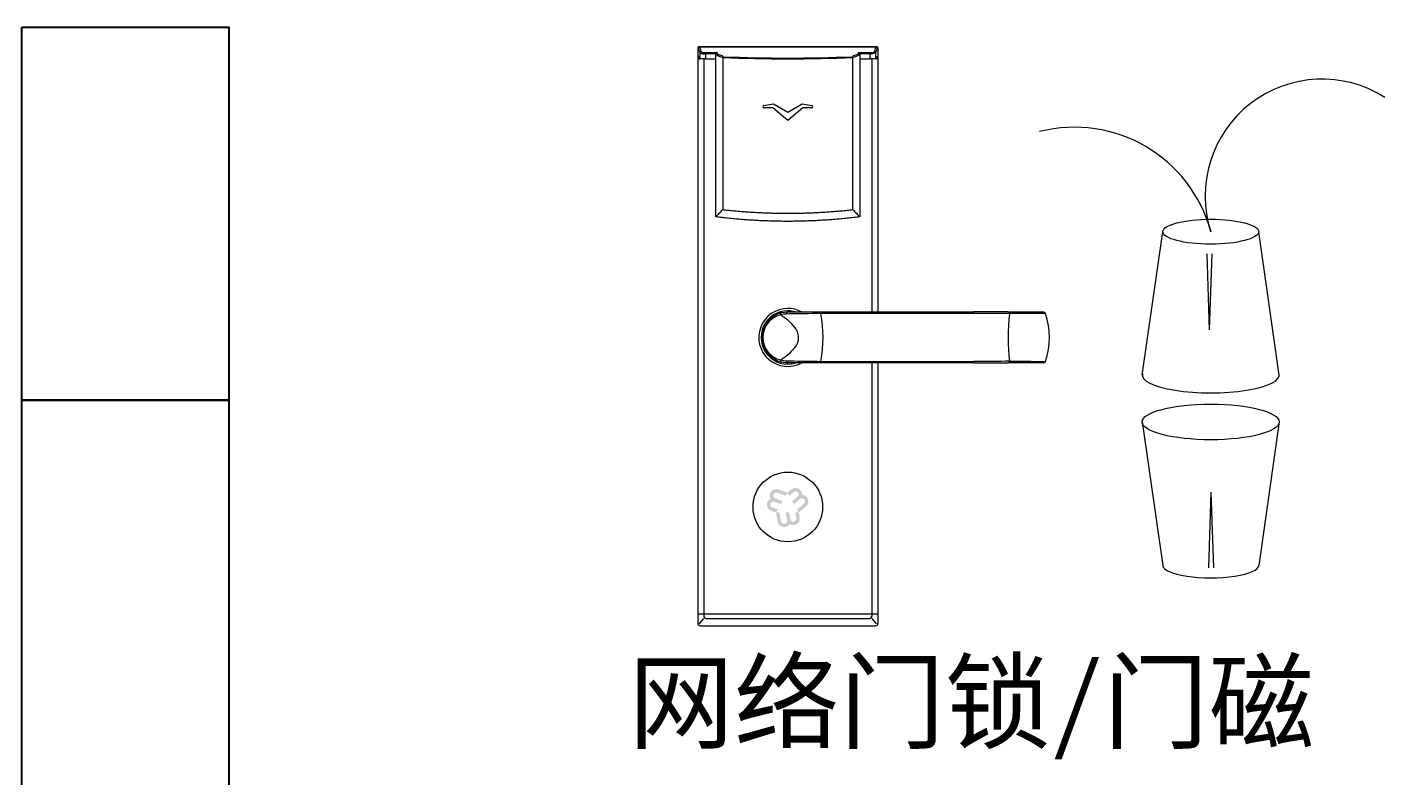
# Model space of a CAD drawing. Header units: millimetres. Extents: x 130143 to 328923, y 19139 to 134795.
# Drawn here: x 229540 to 231997, y 68127 to 69481 of the extents above; entities that cross this region are included whole.
import ezdxf

# ---------------------------------------------------------------- set-up
doc = ezdxf.new("R2010")
doc.units = ezdxf.units.MM
doc.header["$LTSCALE"] = 10
doc.layers.add('WALL_REMOVE【拆除墙体】', color=6, linetype='Continuous')
doc.layers.add('WALL【墙体】', color=7, linetype='Continuous')
doc.layers.add('邦威智能化', color=7, linetype='Continuous', lineweight=18)
doc.styles.get("Standard").update_dxf_attribs({"font": 'arial.ttf'})

msp = doc.modelspace()

# ---------------------------------------------------------------- hatches: boundary and pattern name
at = {"layer": '邦威智能化'}
h = msp.add_hatch(color=0, dxfattribs=at)
h.dxf.hatch_style = 1
h.paths.add_polyline_path([(230922.89429, 68645.28556), (230915.70487, 68639.25292), (230918.84921, 68633.80675), (230926.87518, 68640.54133, -1), (230933.97186, 68632.08383), (230924.45461, 68624.09791), (230927.59896, 68618.65174), (230938.41376, 68627.72644, -1), (230945.51045, 68619.26894), (230933.20436, 68608.9429), (230936.34871, 68603.49674), (230949.49133, 68614.52471, 0.6963072607), (230942.08495, 68635.21044, 0.6707004433)])
h.paths.add_polyline_path([(230936.34871, 68603.49674), (230930.06001, 68603.49674), (230931.87935, 68593.17876, -1), (230921.0066, 68591.2616), (230918.84921, 68603.49674), (230912.56052, 68603.49674), (230915.01204, 68589.5935, -1), (230904.13928, 68587.67634), (230901.34972, 68603.49674), (230895.06103, 68603.49674), (230898.04022, 68586.60091, 0.6963072607), (230919.65778, 68582.67216, 0.6707004433), (230937.97842, 68594.25419)])
h.paths.add_polyline_path([(230893.6888, 68628.92646, -1), (230897.46487, 68639.30112), (230912.56052, 68633.80675), (230915.70487, 68639.25292), (230899.58305, 68645.12078, 0.6963072607), (230885.37187, 68628.3638, 0.6707004433), (230886.24189, 68606.70664), (230895.06103, 68603.49674), (230898.20537, 68608.9429), (230888.36007, 68612.5263, -1), (230892.13614, 68622.90096), (230903.81077, 68618.65174), (230906.95512, 68624.09791)])

# ---------------------------------------------------------------- linework, layer by layer
at = {"layer": 'WALL_REMOVE【拆除墙体】'}
for points in [[(229530.23118, 69481.46403), (229905.23118, 69481.46403), (229905.23118, 66361.53145), (229530.23118, 66361.53145)], [(229530.23118, 68806.46403), (229905.23118, 68806.46403), (229905.23118, 67456.46403), (229530.23118, 67456.46403)]]:
    msp.add_lwpolyline(points, close=True, dxfattribs=at)
at = {"layer": 'WALL【墙体】'}
msp.add_lwpolyline([(229530.23118, 69481.46403), (229905.23118, 69481.46403), (229905.23118, 68806.46403), (229530.23118, 68806.46403)], close=True, dxfattribs=at)
at = {"layer": '邦威智能化', "color": 7}
for p, q in [((230753.46325, 69443.90834), (230753.46325, 69428.36508)), ((230755.17436, 69428.36508), (230753.46325, 69428.36508)), ((230755.45955, 69424.16508), (230755.17436, 69428.36508)), ((230755.45955, 69424.16508), (230757.69991, 69424.16508)), ((231077.29808, 69446.00508), (230755.5639, 69446.00508)), ((230757.69991, 69424.16508), (230757.69991, 69435.29351)), ((230767.33772, 69424.16508), (230757.69991, 69424.16508)), ((230767.33772, 69435.45907), (230767.33772, 69433.43531)), ((230767.33772, 69435.45907), (230788.33099, 69435.45907)), ((230767.33772, 69433.43531), (230767.33772, 69424.16508)), ((230786.30918, 69433.43531), (230767.33772, 69433.43531)), ((230767.33772, 69424.16508), (230786.23099, 69424.16508)), ((230786.23099, 69432.84504), (230786.30918, 69433.43531)), ((230786.23099, 69430.82125), (230786.23099, 69432.84504)), ((230786.26576, 69431.20595), (230786.23099, 69430.82125)), ((230786.23099, 69138.26875), (230786.23099, 69430.82125)), ((230788.33099, 69435.45907), (230788.33099, 69433.05127)), ((230798.69623, 69426.1019), (230798.66888, 69425.80854)), ((230798.66888, 69425.80854), (230798.66888, 69151.397)), ((231034.1931, 69425.80854), (231034.16575, 69426.1019)), ((231034.1931, 69151.397), (231034.1931, 69425.80854)), ((231044.53099, 69433.05127), (231044.53099, 69435.45907)), ((231044.53099, 69435.45907), (231065.52426, 69435.45907)), ((231065.52426, 69433.43531), (231046.5528, 69433.43531)), ((231046.5528, 69433.43531), (231046.63099, 69432.84504)), ((231046.63099, 69430.82125), (231046.59621, 69431.20595)), ((231046.63099, 69432.84504), (231046.63099, 69430.82125)), ((231046.63099, 69430.82125), (231046.63099, 69138.28351)), ((231046.63099, 69424.16508), (231065.52426, 69424.16508)), ((231065.52426, 69433.43531), (231065.52426, 69435.45907)), ((231065.52426, 69424.16508), (231065.52426, 69433.43531)), ((231075.16207, 69424.16508), (231065.52426, 69424.16508)), ((231075.16207, 69435.29351), (231075.16207, 69424.16508)), ((231075.16207, 69424.16508), (231077.40243, 69424.16508)), ((231077.40243, 69424.16508), (231077.68761, 69428.36508)), ((231077.68761, 69428.36508), (231079.39873, 69428.36508)), ((231079.39873, 69443.90834), (231079.39873, 69428.36508)), ((230872.86944, 69339.71318), (230890.67836, 69342.85337)), ((230889.40202, 69335.54508), (230873.2341, 69335.54508)), ((230916.43099, 69312.86508), (230889.40202, 69335.54508)), ((230890.67836, 69342.85337), (230916.43099, 69327.98508)), ((230916.43099, 69327.98508), (230942.18362, 69342.85337)), ((230943.45996, 69335.54508), (230916.43099, 69312.86508)), ((230942.18362, 69342.85337), (230959.99254, 69339.71318)), ((230959.62788, 69335.54508), (230943.45996, 69335.54508)), ((231557.67505, 68852.07423), (231594.86404, 69111.45926)), ((231805.60167, 68852.07423), (231768.41267, 69111.45926)), ((231674.29725, 69071.1222), (231678.80832, 68934.18026)), ((231683.3194, 69071.1222), (231678.80832, 68934.18026)), ((230916.43099, 68966.36508), (230975.95782, 68966.36508)), ((230975.95782, 68966.36508), (231253.29047, 68966.36508)), ((230975.95782, 68966.36508), (230975.95782, 68963.40038)), ((231253.29047, 68963.40038), (230975.95782, 68963.40038)), ((231315.2594, 68966.36508), (231253.29047, 68966.36508)), ((231253.29047, 68963.40038), (231253.29047, 68966.36508)), ((231315.2594, 68966.36508), (231378.45032, 68966.36508)), ((231382.42488, 68963.52221), (231382.41609, 68963.39349)), ((230975.95782, 68873.96508), (230916.43099, 68873.96508)), ((230975.95782, 68876.92979), (231253.29047, 68876.92979)), ((230975.95782, 68876.92979), (230975.95782, 68873.96508)), ((231253.29047, 68873.96508), (230975.95782, 68873.96508)), ((231253.29047, 68873.96508), (231253.29047, 68876.92979)), ((231253.29047, 68873.96508), (231315.2594, 68873.96508)), ((231378.45032, 68873.96508), (231315.2594, 68873.96508)), ((231382.42403, 68876.80521), (231382.41609, 68876.93668)), ((231557.67505, 68767.26947), (231594.86404, 68507.88443)), ((231805.60167, 68767.26947), (231768.41267, 68507.88443)), ((231678.02059, 68503.4836), (231682.53166, 68640.42554)), ((231687.04273, 68503.4836), (231682.53166, 68640.42554))]:
    msp.add_line(p, q, dxfattribs=at)
at = {"layer": '邦威智能化'}
for p, q in [((230753.48597, 69441.80508), (230753.48597, 68402.72508)), ((230757.68597, 69446.00508), (231075.17601, 69446.00508)), ((230764.39099, 69424.16508), (230764.39099, 68416.16508)), ((231068.47099, 69424.16508), (231068.47099, 68966.36508)), ((231079.37601, 69441.80508), (231079.37601, 68966.09966)), ((231068.47099, 68873.96508), (231068.47099, 68416.16508)), ((231079.37601, 68873.96508), (231079.37601, 68402.72508)), ((230753.48597, 68420.36508), (231079.37601, 68420.36508)), ((230755.74896, 68401.31413), (230764.39099, 68411.96508)), ((230757.68597, 68398.52508), (231075.17601, 68398.52508)), ((230768.59099, 68411.96508), (231064.27099, 68411.96508)), ((231068.47099, 68411.96508), (231076.50691, 68402.06113))]:
    msp.add_line(p, q, dxfattribs=at)
at = {"layer": '邦威智能化', "color": 7}
for points in [[(231034.16575, 69426.1019), (231004.87683, 69425.0246), (230975.50952, 69424.23153), (230945.98371, 69423.74517), (230916.43099, 69423.58098), (230886.98398, 69423.744), (230857.56361, 69424.22693), (230828.09048, 69425.02123), (230798.69623, 69426.1019)], [(230799.78306, 69428.03744), (230828.80155, 69426.96724), (230857.89775, 69426.1797), (230887.15103, 69425.69684), (230916.43099, 69425.53385), (230945.60617, 69425.69567), (230974.75495, 69426.17513), (231003.95602, 69426.96389), (231033.07892, 69428.03744)], [(230913.9057, 68962.45664), (230908.54124, 68962.00062), (230903.40149, 68960.91646)], [(230903.40149, 68879.41371), (230912.26063, 68885.68981), (230916.71597, 68889.25273), (230921.11195, 68893.15406), (230924.26486, 68896.28557), (230927.29453, 68899.68487), (230930.16491, 68903.46663), (230932.7122, 68907.67471), (230934.31485, 68911.23725), (230935.46777, 68915.13575), (230936.00567, 68919.94842), (230935.85489, 68922.8325), (230935.34923, 68925.72112), (230933.71226, 68930.5721), (230931.28223, 68935.15611), (230929.20864, 68938.20468), (230926.31852, 68941.79275), (230923.22236, 68945.1182), (230916.61125, 68951.16519), (230910.02929, 68956.31056), (230903.40149, 68960.91646)], [(230905.24958, 68964.99159), (230910.67535, 68966.00516), (230916.43099, 68966.36508)], [(230913.9057, 68962.45664), (230913.98282, 68963.23321), (230914.14591, 68963.97227), (230914.38924, 68964.64787), (230914.70427, 68965.23628), (230915.07993, 68965.71685), (230915.50303, 68966.0727), (230915.95872, 68966.29134), (230916.43099, 68966.36508)], [(230975.95782, 68963.40038), (230968.48592, 68963.33207), (230961.06465, 68963.25372), (230953.54079, 68963.16223), (230946.16532, 68963.05984), (230938.07721, 68962.93217), (230931.76974, 68962.82129), (230925.65816, 68962.70465), (230919.67043, 68962.582), (230913.9057, 68962.45664)], [(231317.39668, 68963.37134), (231310.97507, 68963.38068), (231304.31009, 68963.38762), (231297.30931, 68963.3928), (231286.83562, 68963.39778), (231276.08006, 68963.40039), (231264.73695, 68963.40118), (231253.29047, 68963.40038)], [(231315.2594, 68966.36508), (231315.61474, 68966.31148), (231315.96102, 68966.15204), (231316.28938, 68965.89083), (231316.59146, 68965.53452), (231316.85953, 68965.09221), (231317.08676, 68964.57518), (231317.26735, 68963.99663), (231317.39668, 68963.37134)], [(231382.41609, 68963.39349), (231379.66798, 68963.39187), (231375.64693, 68963.3907), (231370.24361, 68963.38936), (231363.54237, 68963.38746), (231357.02531, 68963.38528), (231349.67396, 68963.38255), (231341.3992, 68963.37934), (231332.33913, 68963.37593), (231325.05953, 68963.37347), (231317.39668, 68963.37134)], [(230903.40149, 68879.41371), (230908.48377, 68878.3381), (230913.9057, 68877.87352)], [(230916.43099, 68873.96508), (230910.73939, 68874.31701), (230905.24958, 68875.33857)], [(230913.9057, 68877.87352), (230921.35049, 68877.71294), (230927.82966, 68877.58305), (230934.57846, 68877.45828), (230941.65376, 68877.33953), (230948.97604, 68877.22974), (230955.50186, 68877.14283), (230962.16803, 68877.06408), (230969.02196, 68876.99283), (230975.95782, 68876.92979)], [(230913.9057, 68877.87352), (230913.98282, 68877.09695), (230914.14591, 68876.3579), (230914.38924, 68875.6823), (230914.70427, 68875.09388), (230915.07993, 68874.61331), (230915.50303, 68874.25746), (230915.95872, 68874.03882), (230916.43099, 68873.96508)], [(231317.39668, 68876.95883), (231310.18743, 68876.94851), (231302.70874, 68876.94119), (231294.84119, 68876.93592), (231286.76784, 68876.93237), (231276.9199, 68876.92991), (231265.22078, 68876.92898), (231253.29047, 68876.92979)], [(231317.39668, 68876.95883), (231317.26735, 68876.33353), (231317.08676, 68875.75498), (231316.85953, 68875.23795), (231316.59146, 68874.79564), (231316.28938, 68874.43933), (231315.96102, 68874.17812), (231315.61474, 68874.01868), (231315.2594, 68873.96508)], [(231317.39668, 68876.95883), (231325.02777, 68876.9567), (231332.33913, 68876.95423), (231341.12582, 68876.95093), (231349.23217, 68876.94778), (231356.80226, 68876.94497), (231363.54237, 68876.94271), (231368.21124, 68876.94134), (231372.33359, 68876.94027), (231375.64009, 68876.93947), (231378.42296, 68876.93871), (231380.70095, 68876.93785), (231382.41609, 68876.93668)]]:
    msp.add_lwpolyline(points, dxfattribs=at)
at = {"layer": '邦威智能化'}
msp.add_circle((230916.43099, 68613.56508), 63, dxfattribs=at)
at = {"layer": '邦威智能化', "color": 7}
for centre, radius, start, end in [((230755.56166, 69443.90667), 2.09841, 89.9389306, 179.95432365), ((230759.80623, 69435.22318), 2.1075, 90.30301889, 178.0875444), ((230764.909, 69446.76141), 13.54561, 237.84521085, 280.32894559), ((230765.75557, 69445.21743), 9.88578, 232.9196269, 279.20938987), ((230788.55676, 69430.72028), 2.34191, 95.53215265, 168.03102256), ((230789.11741, 69432.65159), 2.91554, 105.64847805, 164.4068399), ((230801.47876, 69425.81238), 2.79755, 127.31076528, 174.05987947), ((231031.38569, 69425.81377), 2.79495, 5.91702718, 52.71232807), ((231043.7303, 69432.63734), 2.93313, 15.78643703, 74.15824501), ((231044.30525, 69430.72032), 2.34186, 11.96822455, 84.46860024), ((231066.97884, 69445.73156), 10.37496, 261.94053864, 305.93044459), ((231067.09181, 69451.22796), 17.86157, 264.96518202, 296.86066154), ((231073.05575, 69435.22318), 2.1075, 1.9124556, 89.69698111), ((231077.30091, 69443.90727), 2.09781, 0.02930347, 90.07744229), ((231882.9369, 69176.05306), 211.40828, 57.45855166, 197.79068722), ((230873.2341, 69337.64508), 2.1, 100, 270), ((230959.62788, 69337.64508), 2.1, 270, 80), ((231435.15214, 69045.196), 255.23768, 15.04715724, 104.33571981), ((230916.43099, 68920.16508), 52.5, 90, 297.94932518), ((230916.43099, 68920.16508), 48.3, 90, 286.13267236), ((230916.43099, 68920.16508), 46.2, 104.00589578, 255.99410422), ((230912.83048, 68920.16508), 41.82799, 103.02776155, 256.97223845), ((230906.72204, 68961.86719), 3.45399, 115.23346233, 195.97738999), ((230916.43099, 68920.16508), 52.5, 62.04857493, 90), ((230916.43099, 68920.16508), 48.3, 73.81854257, 90), ((230759.09516, 68920.16508), 221.13051, 348.72493586, 11.27506414), ((231742.16564, 68920.16508), 426.96071, 174.19201663, 185.80798337), ((231378.45032, 68962.16508), 4.2, 18.93951727, 90), ((231378.43382, 68962.21098), 4.15414, 16.53841241, 89.77246695), ((231256.38967, 68920.16508), 133.23421, 341.06748687, 18.93251313), ((231255.6511, 68920.1301), 133.99508, 341.13140603, 18.89502632), ((230906.72204, 68878.46297), 3.45399, 164.02261001, 244.76653767), ((231378.43382, 68878.11919), 4.15414, 270.22753305, 343.46158759), ((231378.45032, 68878.16508), 4.2, 270, 341.06048273)]:
    msp.add_arc(centre, radius, start, end, dxfattribs=at)
at = {"layer": '邦威智能化'}
for centre, start, end in [((230757.68597, 69441.80508), 90, 180), ((231075.17601, 69441.80508), 0, 90), ((230768.59099, 68416.16508), 180, 270), ((231064.27099, 68416.16508), 270, 360), ((230757.68597, 68402.72508), 180, 270), ((231075.17601, 68402.72508), 270, 0)]:
    msp.add_arc(centre, 4.2, start, end, dxfattribs=at)
at = {"layer": '邦威智能化', "color": 7}
for centre, major_axis, ratio, start_param, end_param in [((230752.88651, 69152.13195), (0, 291.9), 0.0679012346, 6.0378814915, 6.254082863), ((230754.98169, 69152.13195), (0, 294), 0.0674162257, 6.0378814915, 6.2538066956), ((230719.70156, 69152.13195), (0, 291.9), 0.7778339599, 5.9279644674, 5.9856443126), ((230721.35916, 69152.13195), (0, 294), 0.772278003, 5.9305159896, 5.9837659291), ((231111.50282, 69152.13195), (0, 294), 0.772278003, 0.2994193781, 0.3526693175), ((231113.16041, 69152.13195), (0, 291.9), 0.7778339599, 0.2975409946, 0.3552208398), ((231077.88029, 69152.13195), (0, 294), 0.0674162257, 0.0293786116, 0.2453038157), ((231079.97547, 69152.13195), (0, 291.9), 0.0679012346, 0.0291024442, 0.2453038157), ((231681.63836, 68852.07423), (123.96331, 0), 0.2602737986, 3.0669944302, 6.3577835306), ((231681.63836, 68507.88443), (86.77432, 0), 0.2602737986, 3.1415926536, 6.2831853072)]:
    msp.add_ellipse(centre, major_axis=major_axis, ratio=ratio, start_param=start_param, end_param=end_param, dxfattribs=at)
for centre, major_axis in [((231681.63836, 69111.45926), (86.77432, 0)), ((231681.63836, 68767.26947), (123.96331, 0))]:
    msp.add_ellipse(centre, major_axis=major_axis, ratio=0.2602737986, dxfattribs=at)
for points, knots in [([(231046.6312, 69138.26878), (231044.75385, 69138.03715), (231041.00031, 69137.57403), (231035.36259, 69136.91763), (231029.72192, 69136.28956), (231024.07781, 69135.69256), (231018.43058, 69135.12593), (231012.78037, 69134.58987), (231007.12734, 69134.08434), (231001.47166, 69133.60939), (230995.8135, 69133.16501), (230990.15301, 69132.75122), (230984.49038, 69132.36803), (230978.82575, 69132.01546), (230973.1593, 69131.69351), (230967.4912, 69131.40219), (230961.8216, 69131.14152), (230956.15067, 69130.9115), (230950.47859, 69130.71213), (230944.80551, 69130.54342), (230939.1316, 69130.40539), (230933.45703, 69130.29802), (230927.78196, 69130.22132), (230922.10656, 69130.17531), (230916.43099, 69130.15997), (230910.75542, 69130.17531), (230905.08002, 69130.22132), (230899.40495, 69130.29802), (230893.73038, 69130.40539), (230888.05647, 69130.54342), (230882.38339, 69130.71213), (230876.7113, 69130.9115), (230871.04038, 69131.14152), (230865.37078, 69131.40219), (230859.70267, 69131.69351), (230854.03623, 69132.01546), (230848.3716, 69132.36803), (230842.70896, 69132.75122), (230837.04848, 69133.16501), (230831.39032, 69133.60939), (230825.73464, 69134.08434), (230820.08161, 69134.58987), (230814.4314, 69135.12593), (230808.78417, 69135.69256), (230803.14005, 69136.28956), (230797.49939, 69136.91763), (230791.86167, 69137.57403), (230788.10813, 69138.03715), (230786.23078, 69138.26878)], [0, 0, 0, 0, 190.9754764834, 381.8336873134, 572.5798954961, 763.2193733137, 953.7574019084, 1144.1992708621, 1334.5502777734, 1524.8157278303, 1715.0009333806, 1905.1112134993, 2095.1518935523, 2285.1283047589, 2475.0457837504, 2664.9096721277, 2854.7253160159, 3044.4980656174, 3234.233274763, 3423.9363004625, 3613.6125024519, 3803.2672427419, 3992.9058851632, 4182.5337949131, 4372.1563380992, 4561.7788812854, 4751.4067910352, 4941.0454334566, 5130.7001737466, 5320.376375736, 5510.0794014354, 5699.8146105811, 5889.5873601826, 6079.4030040708, 6269.2668924481, 6459.1843714396, 6649.1607826462, 6839.2014626992, 7029.3117428178, 7219.4969483682, 7409.7623984251, 7600.1134053364, 7790.5552742901, 7981.0933028848, 8171.7327807024, 8362.4789888851, 8553.3371997151, 8744.3126761985, 8744.3126761985, 8744.3126761985, 8744.3126761985]), ([(230786.23099, 69138.34028), (230788.30498, 69140.49784), (230792.46194, 69144.8223), (230796.59792, 69149.19983), (230798.67037, 69151.39332)], [0, 0, 0, 0, 265.3994984118, 531.9470621068, 531.9470621068, 531.9470621068, 531.9470621068]), ([(230798.6686, 69151.39445), (230800.53011, 69151.19011), (230804.25211, 69150.78154), (230809.84166, 69150.20594), (230815.43378, 69149.65785), (230821.02891, 69149.13992), (230826.62672, 69148.65144), (230832.22711, 69148.1926), (230837.8299, 69147.76336), (230843.43492, 69147.36373), (230849.04203, 69146.99369), (230854.65105, 69146.65326), (230860.26184, 69146.34243), (230865.87422, 69146.0612), (230871.48803, 69145.80958), (230877.10313, 69145.58756), (230882.71933, 69145.39514), (230888.3365, 69145.23233), (230893.95445, 69145.09911), (230899.57304, 69144.9955), (230905.1921, 69144.9215), (230910.81147, 69144.87709), (230918.13387, 69144.85781), (230927.15958, 69144.90319), (230937.88707, 69145.06504), (230948.61237, 69145.33479), (230959.33435, 69145.71243), (230970.05189, 69146.19799), (230980.76388, 69146.7914), (230991.46917, 69147.49286), (231002.16678, 69148.30167), (231012.85501, 69149.22042), (231023.53494, 69150.23944), (231030.63938, 69151.00932), (231034.19338, 69151.39445)], [0, 0, 0, 0, 154.664331317, 309.2434832419, 463.7416554754, 618.163054325, 772.5118923753, 926.7923881544, 1081.0087657989, 1235.1652547162, 1389.2660892447, 1543.3155083124, 1697.3177550924, 1851.2770766587, 2005.197723638, 2159.0839498622, 2312.9400120178, 2466.7701692958, 2620.578683039, 2774.3698163892, 2928.147833934, 3081.917001352, 3235.6815850584, 3529.2341951946, 3822.8176470733, 4116.4616180471, 4410.195767125, 4704.0497260106, 4998.0530901818, 5292.2354100249, 5586.6261820363, 5881.2548401056, 6176.1507468913, 6471.3431853025, 6471.3431853025, 6471.3431853025, 6471.3431853025]), ([(231034.19161, 69151.39332), (231036.26406, 69149.19983), (231040.40003, 69144.8223), (231044.55699, 69140.49784), (231046.63099, 69138.34028)], [0, 0, 0, 0, 225.0172470552, 449.0653069008, 449.0653069008, 449.0653069008, 449.0653069008])]:
    msp.add_open_spline(points, degree=3, knots=knots, dxfattribs=at)

# ---------------------------------------------------------------- texts
at = {"layer": '邦威智能化', "linetype": 'Continuous', "lineweight": 18, "insert": (231248.49343, 68330.84759), "char_height": 140, "width": 2429.8430598, "attachment_point": 2}
msp.add_mtext('{\\fSimHei|b1|i0|c134|p49;\\C1;网络门锁/门磁}', dxfattribs=at)

doc.saveas('drawing.dxf')
